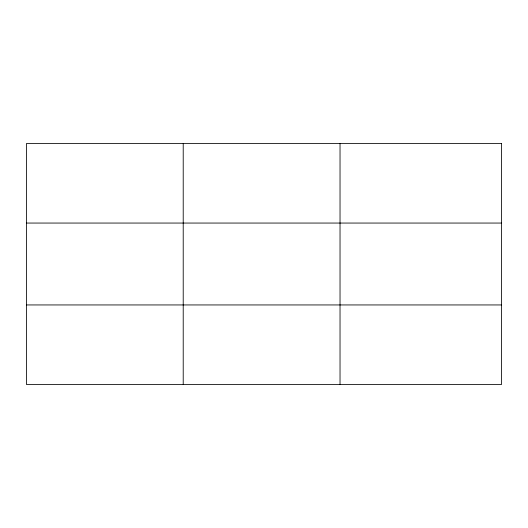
<?xml version="1.0" encoding="UTF-8"?>
<svg xmlns="http://www.w3.org/2000/svg" width="528" height="528" viewBox="0 0 528 528"><rect width="100%" height="100%" fill="white"/><g stroke="black" fill="none" stroke-linecap="round" stroke-linejoin="round"><path stroke-width="0.79" d="M183.216 143.57L183.216 384.43M340.032 143.57L340.032 384.43M26.4 223.054L501.6 223.054M26.4 304.946L501.6 304.946M501.6 143.57L501.6 384.43L26.4 384.43L26.4 143.57L501.6 143.57"/></g></svg>
